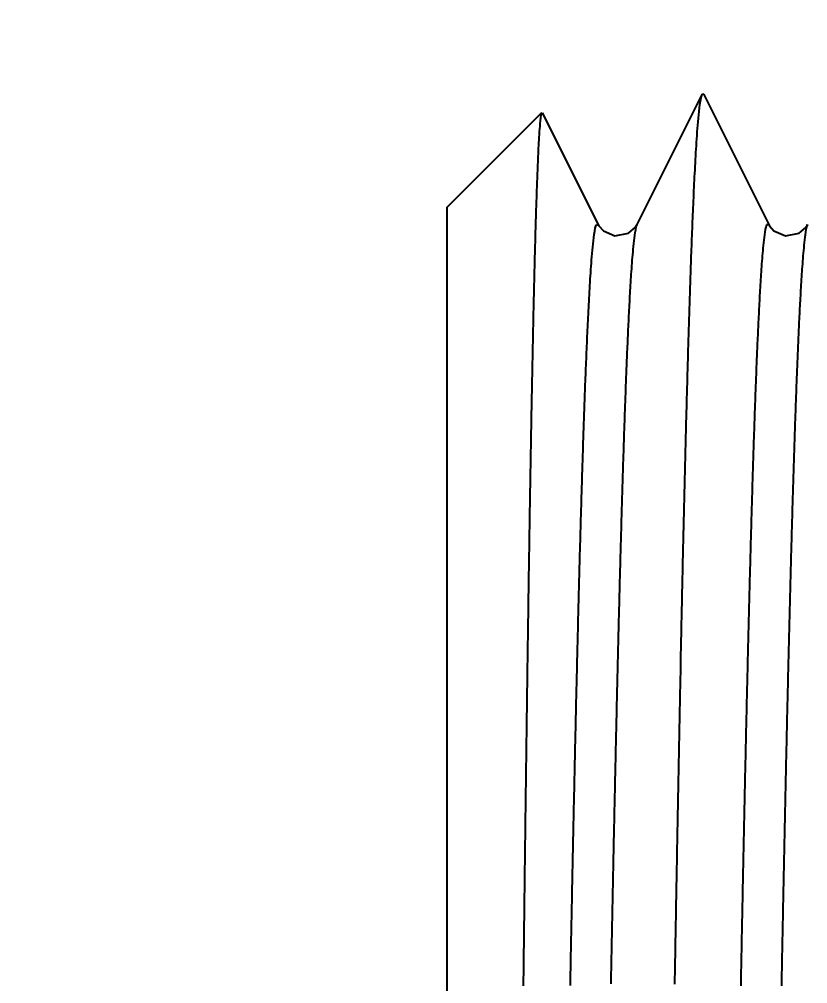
# Model space of a CAD drawing. Header units: millimetres. Extents: x 0 to 3800, y -67 to 2530.
# Drawn here: x 2208.06 to 2215.18, y 1571.33 to 1580.03 of the extents above; entities that cross this region are included whole.
import ezdxf

# ---------------------------------------------------------------- set-up
doc = ezdxf.new("R2010")
doc.units = ezdxf.units.MM
doc.layers.add('내부선 및 부속', color=4, linetype='Continuous')
doc.layers.add('치수선', color=7, linetype='Continuous')
doc.styles.add('____', font='')
doc.styles.get('____').set_extended_font_data('굴림')
doc.dimstyles.new('MSADIM', dxfattribs={"dimtxt": 33, "dimasz": 17, "dimexe": 10, "dimexo": 7.5, "dimgap": 10, "dimtad": 0, "dimtih": 1, "dimtoh": 1, "dimdec": 0, "dimzin": 1, "dimdsep": 46, "dimtxsty": '____', "dimcen": 11.25, "dimadec": 0, "dimazin": 0, "dimtfac": 1, "dimtdec": 0, "dimtix": 1, "dimtmove": 0, "dimatfit": 3, "dimfxl": 1, "dimtolj": 1, "dimtzin": 1, "dimarcsym": 0})

# ---------------------------------------------------------------- blocks, each defined once
blk = doc.blocks.new('*D47')
at = {"layer": '치수선', "color": 0, "linetype": 'Continuous', "lineweight": -2, "transparency": 16777216}
for p, q in [((2249.9547, 1877.9392), (2082.4547, 1877.9392)), ((2092.4547, 1860.9392), (2092.4547, 1705.7554)), ((2092.4547, 1504.9392), (2092.4547, 1660.123)), ((2249.9547, 1487.9392), (2082.4547, 1487.9392))]:
    blk.add_line(p, q, dxfattribs=at)
at = {"layer": '치수선', "color": 0, "linetype": 'Continuous', "transparency": 16777216}
for points in [[(2089.6213, 1860.9392), (2095.288, 1860.9392), (2092.4547, 1877.9392)], [(2089.6213, 1504.9392), (2095.288, 1504.9392), (2092.4547, 1487.9392)]]:
    blk.add_solid(points, dxfattribs=at)
at = {"layer": '치수선', "color": 0, "linetype": 'Continuous', "transparency": 16777216, "insert": (2092.4547, 1682.9392), "char_height": 25, "attachment_point": 5, "style": '____'}
blk.add_mtext('\\A1;390', dxfattribs=at)

msp = doc.modelspace()

# ---------------------------------------------------------------- linework, layer by layer
at = {"layer": '내부선 및 부속', "linetype": 'Continuous'}
for p, q in [((2213.6392, 1578.1836), (2214.226, 1579.3567)), ((2214.226, 1579.3567), (2214.2333, 1579.364)), ((2214.2333, 1579.364), (2214.2407, 1579.3567)), ((2214.2407, 1579.3567), (2214.8275, 1578.1836)), ((2211.9236, 1578.3375), (2212.7791, 1579.1929)), ((2212.784, 1579.1905), (2213.2877, 1578.1836)), ((2211.9236, 1578.3375), (2211.9236, 1547.541))]:
    msp.add_line(p, q, dxfattribs=at)
at = {"layer": '내부선 및 부속', "linetype": 'Continuous', "flags": 128}
for points in [[(2213.9795, 1571.3302), (2213.9805, 1571.3612), (2213.9805, 1571.3922), (2213.9815, 1571.4232), (2213.9815, 1571.4232), (2213.9815, 1571.4542), (2213.9825, 1571.4852), (2213.9825, 1571.5162), (2213.9835, 1571.5472), (2213.9845, 1571.5792), (2213.9845, 1571.6102), (2213.9855, 1571.6412), (2213.9855, 1571.6722), (2213.9865, 1571.7032), (2213.9865, 1571.7342), (2213.9875, 1571.7652), (2213.9875, 1571.7972), (2213.9885, 1571.8282), (2213.9895, 1571.8592), (2213.9895, 1571.8902), (2213.9905, 1571.9212), (2213.9905, 1571.9522), (2213.9915, 1571.9832), (2213.9915, 1572.0142), (2213.9925, 1572.0462), (2213.9925, 1572.0772), (2213.9935, 1572.1082), (2213.9945, 1572.1392), (2213.9945, 1572.1702), (2213.9955, 1572.2012), (2213.9955, 1572.2322), (2213.9965, 1572.2642), (2213.9965, 1572.2952), (2213.9975, 1572.3262), (2213.9975, 1572.3572), (2213.9985, 1572.3882), (2213.9995, 1572.4192), (2213.9995, 1572.4502), (2214.0005, 1572.4812), (2214.0005, 1572.5132), (2214.0015, 1572.5442), (2214.0015, 1572.5752), (2214.0025, 1572.6062), (2214.0035, 1572.6372), (2214.0035, 1572.6682), (2214.0045, 1572.6992), (2214.0045, 1572.7312), (2214.0055, 1572.7622), (2214.0065, 1572.7932), (2214.0065, 1572.8242), (2214.0075, 1572.8552), (2214.0075, 1572.8862), (2214.0085, 1572.9172), (2214.0085, 1572.9482), (2214.0095, 1572.9802), (2214.0105, 1573.0112), (2214.0105, 1573.0422), (2214.0115, 1573.0732), (2214.0115, 1573.1042), (2214.0125, 1573.1352), (2214.0135, 1573.1662), (2214.0135, 1573.1972), (2214.0145, 1573.2292), (2214.0145, 1573.2602), (2214.0155, 1573.2912), (2214.0165, 1573.3222), (2214.0165, 1573.3532), (2214.0175, 1573.3842), (2214.0175, 1573.4152), (2214.0185, 1573.4472), (2214.0195, 1573.4782), (2214.0195, 1573.5092), (2214.0205, 1573.5402), (2214.0205, 1573.5712), (2214.0215, 1573.6022), (2214.0225, 1573.6332), (2214.0225, 1573.6642), (2214.0235, 1573.6962), (2214.0235, 1573.7272), (2214.0245, 1573.7582), (2214.0255, 1573.7892), (2214.0255, 1573.8202), (2214.0265, 1573.8512), (2214.0275, 1573.8822), (2214.0275, 1573.9142), (2214.0285, 1573.9452), (2214.0285, 1573.9762), (2214.0295, 1574.0072), (2214.0305, 1574.0382), (2214.0305, 1574.0692), (2214.0315, 1574.1002), (2214.0325, 1574.1312), (2214.0325, 1574.1632), (2214.0335, 1574.1942), (2214.0335, 1574.2252), (2214.0345, 1574.2562), (2214.0355, 1574.2872), (2214.0355, 1574.3182), (2214.0365, 1574.3492), (2214.0375, 1574.3802), (2214.0375, 1574.4122), (2214.0385, 1574.4432), (2214.0395, 1574.4742), (2214.0395, 1574.5052), (2214.0405, 1574.5362), (2214.0405, 1574.5362), (2214.0415, 1574.5672), (2214.0415, 1574.5982), (2214.0425, 1574.6302), (2214.0435, 1574.6612), (2214.0435, 1574.6922), (2214.0445, 1574.7232), (2214.0455, 1574.7542), (2214.0455, 1574.7852), (2214.0465, 1574.8162), (2214.0475, 1574.8472), (2214.0475, 1574.8792), (2214.0485, 1574.9102), (2214.0495, 1574.9412), (2214.0495, 1574.9722), (2214.0505, 1575.0032), (2214.0515, 1575.0342), (2214.0515, 1575.0652), (2214.0525, 1575.0962), (2214.0535, 1575.1282), (2214.0535, 1575.1592), (2214.0545, 1575.1902), (2214.0555, 1575.2212), (2214.0565, 1575.2522), (2214.0565, 1575.2832), (2214.0575, 1575.3142), (2214.0585, 1575.3452), (2214.0585, 1575.3772), (2214.0595, 1575.4082), (2214.0605, 1575.4392), (2214.0615, 1575.4702), (2214.0615, 1575.5012), (2214.0625, 1575.5322), (2214.0635, 1575.5632), (2214.0635, 1575.5952), (2214.0645, 1575.6262), (2214.0655, 1575.6572), (2214.0665, 1575.6882), (2214.0665, 1575.7192), (2214.0675, 1575.7502), (2214.0685, 1575.7812), (2214.0695, 1575.8122), (2214.0695, 1575.8442), (2214.0705, 1575.8752), (2214.0715, 1575.9062), (2214.0725, 1575.9372), (2214.0725, 1575.9682), (2214.0735, 1575.9992), (2214.0745, 1576.0302), (2214.0755, 1576.0612), (2214.0755, 1576.0932), (2214.0765, 1576.1242), (2214.0775, 1576.1552), (2214.0785, 1576.1862), (2214.0795, 1576.2172), (2214.0795, 1576.2482), (2214.0805, 1576.2792), (2214.0815, 1576.3102), (2214.0825, 1576.3422), (2214.0835, 1576.3732), (2214.0835, 1576.4042), (2214.0845, 1576.4352), (2214.0855, 1576.4662), (2214.0865, 1576.4972), (2214.0875, 1576.5282), (2214.0875, 1576.5592), (2214.0885, 1576.5912), (2214.0895, 1576.6222), (2214.0905, 1576.6532), (2214.0915, 1576.6842), (2214.0925, 1576.7152), (2214.0935, 1576.7462), (2214.0935, 1576.7772), (2214.0945, 1576.8082), (2214.0955, 1576.8402), (2214.0965, 1576.8712), (2214.0975, 1576.9022), (2214.0985, 1576.9332), (2214.0995, 1576.9642), (2214.1005, 1576.9952), (2214.1005, 1577.0262), (2214.1015, 1577.0572), (2214.1025, 1577.0892), (2214.1035, 1577.1202), (2214.1045, 1577.1512), (2214.1055, 1577.1822), (2214.1065, 1577.2132), (2214.1075, 1577.2442), (2214.1085, 1577.2752), (2214.1095, 1577.3062), (2214.1105, 1577.3382), (2214.1115, 1577.3692), (2214.1125, 1577.4002), (2214.1135, 1577.4312), (2214.1145, 1577.4622), (2214.1155, 1577.4932), (2214.1165, 1577.5242), (2214.1175, 1577.5552), (2214.1185, 1577.5872), (2214.1195, 1577.6182), (2214.1205, 1577.6492), (2214.1205, 1577.6492), (2214.1215, 1577.6802), (2214.1225, 1577.7112), (2214.1235, 1577.7422), (2214.1245, 1577.7732), (2214.1255, 1577.8042), (2214.1265, 1577.8362), (2214.1275, 1577.8672), (2214.1285, 1577.8982), (2214.1305, 1577.9292), (2214.1315, 1577.9602), (2214.1325, 1577.9912), (2214.1335, 1578.0222), (2214.1345, 1578.0532), (2214.1355, 1578.0842), (2214.1375, 1578.1162), (2214.1385, 1578.1472), (2214.1395, 1578.1782), (2214.1405, 1578.2092), (2214.1425, 1578.2402), (2214.1435, 1578.2712), (2214.1445, 1578.3022), (2214.1465, 1578.3332), (2214.1475, 1578.3642), (2214.1485, 1578.3962), (2214.1505, 1578.4272), (2214.1515, 1578.4582), (2214.1525, 1578.4892), (2214.1545, 1578.5202), (2214.1555, 1578.5512), (2214.1575, 1578.5822), (2214.1585, 1578.6132), (2214.1605, 1578.6442), (2214.1625, 1578.6752), (2214.1635, 1578.7072), (2214.1655, 1578.7382), (2214.1675, 1578.7692), (2214.1685, 1578.8002), (2214.1705, 1578.8312), (2214.1725, 1578.8622), (2214.1745, 1578.8932), (2214.1765, 1578.9242), (2214.1785, 1578.9552), (2214.1805, 1578.9862), (2214.1825, 1579.0172), (2214.1855, 1579.0482), (2214.1875, 1579.0792), (2214.1905, 1579.1102), (2214.1925, 1579.1422), (2214.1955, 1579.1722), (2214.1995, 1579.2032), (2214.2025, 1579.2342), (2214.2065, 1579.2652), (2214.2115, 1579.2962), (2214.2165, 1579.3272), (2214.2255, 1579.3562), (2214.2255, 1579.3562)], [(2212.7795, 1579.1932), (2212.7715, 1579.1692), (2212.7675, 1579.1442), (2212.7655, 1579.1192), (2212.7625, 1579.0942), (2212.7605, 1579.0702), (2212.7585, 1579.0452), (2212.7565, 1579.0202), (2212.7555, 1578.9952), (2212.7535, 1578.9702), (2212.7525, 1578.9452), (2212.7505, 1578.9202), (2212.7495, 1578.8952), (2212.7475, 1578.8702), (2212.7465, 1578.8452), (2212.7455, 1578.8202), (2212.7445, 1578.7952), (2212.7435, 1578.7702), (2212.7425, 1578.7452), (2212.7415, 1578.7202), (2212.7405, 1578.6952), (2212.7395, 1578.6702), (2212.7385, 1578.6452), (2212.7375, 1578.6202), (2212.7365, 1578.5952), (2212.7355, 1578.5702), (2212.7345, 1578.5452), (2212.7335, 1578.5202), (2212.7325, 1578.4952), (2212.7315, 1578.4702), (2212.7305, 1578.4452), (2212.7305, 1578.4202), (2212.7295, 1578.3952), (2212.7285, 1578.3702), (2212.7275, 1578.3452), (2212.7265, 1578.3202), (2212.7265, 1578.2952), (2212.7255, 1578.2702), (2212.7245, 1578.2452), (2212.7235, 1578.2202), (2212.7235, 1578.1952), (2212.7225, 1578.1702), (2212.7215, 1578.1452), (2212.7205, 1578.1202), (2212.7205, 1578.0952), (2212.7195, 1578.0702), (2212.7185, 1578.0452), (2212.7185, 1578.0202), (2212.7175, 1577.9952), (2212.7165, 1577.9702), (2212.7165, 1577.9452), (2212.7155, 1577.9202), (2212.7145, 1577.8952), (2212.7145, 1577.8702), (2212.7135, 1577.8452), (2212.7125, 1577.8202), (2212.7125, 1577.7952), (2212.7115, 1577.7702), (2212.7115, 1577.7452), (2212.7105, 1577.7202), (2212.7095, 1577.6942), (2212.7095, 1577.6692), (2212.7085, 1577.6442), (2212.7085, 1577.6192), (2212.7075, 1577.5942), (2212.7065, 1577.5692), (2212.7065, 1577.5442), (2212.7055, 1577.5192), (2212.7055, 1577.4942), (2212.7045, 1577.4692), (2212.7045, 1577.4442), (2212.7035, 1577.4192), (2212.7025, 1577.3942), (2212.7025, 1577.3692), (2212.7015, 1577.3442), (2212.7015, 1577.3192), (2212.7005, 1577.2942), (2212.7005, 1577.2692), (2212.6995, 1577.2442), (2212.6995, 1577.2192), (2212.6985, 1577.1942), (2212.6985, 1577.1692), (2212.6975, 1577.1442), (2212.6975, 1577.1192), (2212.6965, 1577.0942), (2212.6965, 1577.0692), (2212.6955, 1577.0442), (2212.6955, 1577.0192), (2212.6945, 1576.9942), (2212.6945, 1576.9692), (2212.6935, 1576.9442), (2212.6935, 1576.9192), (2212.6925, 1576.8942), (2212.6925, 1576.8692), (2212.6915, 1576.8442), (2212.6915, 1576.8192), (2212.6905, 1576.7942), (2212.6905, 1576.7692), (2212.6895, 1576.7442), (2212.6895, 1576.7192), (2212.6885, 1576.6942), (2212.6885, 1576.6942), (2212.6885, 1576.6692), (2212.6875, 1576.6442), (2212.6875, 1576.6192), (2212.6865, 1576.5942), (2212.6865, 1576.5692), (2212.6855, 1576.5442), (2212.6855, 1576.5192), (2212.6845, 1576.4942), (2212.6845, 1576.4692), (2212.6845, 1576.4442), (2212.6835, 1576.4192), (2212.6835, 1576.3942), (2212.6825, 1576.3692), (2212.6825, 1576.3442), (2212.6815, 1576.3192), (2212.6815, 1576.2942), (2212.6805, 1576.2692), (2212.6805, 1576.2442), (2212.6805, 1576.2192), (2212.6795, 1576.1942), (2212.6795, 1576.1692), (2212.6785, 1576.1442), (2212.6785, 1576.1192), (2212.6775, 1576.0942), (2212.6775, 1576.0692), (2212.6775, 1576.0442), (2212.6765, 1576.0192), (2212.6765, 1575.9942), (2212.6755, 1575.9692), (2212.6755, 1575.9442), (2212.6745, 1575.9182), (2212.6745, 1575.8932), (2212.6745, 1575.8682), (2212.6735, 1575.8432), (2212.6735, 1575.8182), (2212.6725, 1575.7932), (2212.6725, 1575.7682), (2212.6715, 1575.7432), (2212.6715, 1575.7182), (2212.6715, 1575.6932), (2212.6705, 1575.6682), (2212.6705, 1575.6432), (2212.6695, 1575.6182), (2212.6695, 1575.5932), (2212.6695, 1575.5682), (2212.6685, 1575.5432), (2212.6685, 1575.5182), (2212.6675, 1575.4932), (2212.6675, 1575.4682), (2212.6675, 1575.4432), (2212.6665, 1575.4182), (2212.6665, 1575.3932), (2212.6655, 1575.3682), (2212.6655, 1575.3432), (2212.6655, 1575.3182), (2212.6645, 1575.2932), (2212.6645, 1575.2682), (2212.6645, 1575.2432), (2212.6635, 1575.2182), (2212.6635, 1575.1932), (2212.6625, 1575.1682), (2212.6625, 1575.1432), (2212.6625, 1575.1182), (2212.6615, 1575.0932), (2212.6615, 1575.0682), (2212.6605, 1575.0432), (2212.6605, 1575.0182), (2212.6605, 1574.9932), (2212.6595, 1574.9682), (2212.6595, 1574.9432), (2212.6595, 1574.9182), (2212.6585, 1574.8932), (2212.6585, 1574.8682), (2212.6575, 1574.8432), (2212.6575, 1574.8182), (2212.6575, 1574.7932), (2212.6565, 1574.7682), (2212.6565, 1574.7432), (2212.6565, 1574.7182), (2212.6555, 1574.6932), (2212.6555, 1574.6682), (2212.6555, 1574.6432), (2212.6545, 1574.6182), (2212.6545, 1574.5932), (2212.6535, 1574.5682), (2212.6535, 1574.5432), (2212.6535, 1574.5182), (2212.6525, 1574.4932), (2212.6525, 1574.4682), (2212.6525, 1574.4432), (2212.6515, 1574.4182), (2212.6515, 1574.3932), (2212.6515, 1574.3672), (2212.6505, 1574.3422), (2212.6505, 1574.3172), (2212.6505, 1574.2922), (2212.6495, 1574.2672), (2212.6495, 1574.2422), (2212.6485, 1574.2172), (2212.6485, 1574.1922), (2212.6485, 1574.1922), (2212.6485, 1574.1672), (2212.6475, 1574.1422), (2212.6475, 1574.1172), (2212.6475, 1574.0922), (2212.6465, 1574.0672), (2212.6465, 1574.0422), (2212.6465, 1574.0172), (2212.6455, 1573.9922), (2212.6455, 1573.9672), (2212.6455, 1573.9422), (2212.6445, 1573.9172), (2212.6445, 1573.8922), (2212.6445, 1573.8672), (2212.6435, 1573.8422), (2212.6435, 1573.8172), (2212.6435, 1573.7922), (2212.6425, 1573.7672), (2212.6425, 1573.7422), (2212.6425, 1573.7172), (2212.6415, 1573.6922), (2212.6415, 1573.6672), (2212.6415, 1573.6422), (2212.6405, 1573.6172), (2212.6405, 1573.5922), (2212.6405, 1573.5672), (2212.6395, 1573.5422), (2212.6395, 1573.5172), (2212.6395, 1573.4922), (2212.6385, 1573.4672), (2212.6385, 1573.4422), (2212.6385, 1573.4172), (2212.6375, 1573.3922), (2212.6375, 1573.3672), (2212.6375, 1573.3422), (2212.6365, 1573.3172), (2212.6365, 1573.2922), (2212.6365, 1573.2672), (2212.6355, 1573.2422), (2212.6355, 1573.2172), (2212.6355, 1573.1922), (2212.6345, 1573.1672), (2212.6345, 1573.1422), (2212.6345, 1573.1172), (2212.6335, 1573.0922), (2212.6335, 1573.0672), (2212.6335, 1573.0422), (2212.6325, 1573.0172), (2212.6325, 1572.9922), (2212.6325, 1572.9672), (2212.6315, 1572.9422), (2212.6315, 1572.9172), (2212.6315, 1572.8912), (2212.6305, 1572.8662), (2212.6305, 1572.8412), (2212.6305, 1572.8162), (2212.6295, 1572.7912), (2212.6295, 1572.7662), (2212.6295, 1572.7412), (2212.6285, 1572.7162), (2212.6285, 1572.6912), (2212.6285, 1572.6662), (2212.6285, 1572.6412), (2212.6275, 1572.6162), (2212.6275, 1572.5912), (2212.6275, 1572.5662), (2212.6265, 1572.5412), (2212.6265, 1572.5162), (2212.6265, 1572.4912), (2212.6255, 1572.4662), (2212.6255, 1572.4412), (2212.6255, 1572.4162), (2212.6245, 1572.3912), (2212.6245, 1572.3662), (2212.6245, 1572.3412), (2212.6235, 1572.3162), (2212.6235, 1572.2912), (2212.6235, 1572.2662), (2212.6235, 1572.2412), (2212.6225, 1572.2162), (2212.6225, 1572.1912), (2212.6225, 1572.1662), (2212.6215, 1572.1412), (2212.6215, 1572.1162), (2212.6215, 1572.0912), (2212.6205, 1572.0662), (2212.6205, 1572.0412), (2212.6205, 1572.0162), (2212.6195, 1571.9912), (2212.6195, 1571.9662), (2212.6195, 1571.9412), (2212.6195, 1571.9162), (2212.6185, 1571.8912), (2212.6185, 1571.8662), (2212.6185, 1571.8412), (2212.6175, 1571.8162), (2212.6175, 1571.7912), (2212.6175, 1571.7662), (2212.6165, 1571.7412), (2212.6165, 1571.7162), (2212.6165, 1571.6912), (2212.6165, 1571.6912), (2212.6165, 1571.6662), (2212.6155, 1571.6412), (2212.6155, 1571.6162), (2212.6155, 1571.5912), (2212.6145, 1571.5662), (2212.6145, 1571.5412), (2212.6145, 1571.5162), (2212.6135, 1571.4912), (2212.6135, 1571.4662), (2212.6135, 1571.4402), (2212.6135, 1571.4152), (2212.6125, 1571.3902), (2212.6125, 1571.3652), (2212.6125, 1571.3402), (2212.6115, 1571.3152)], [(2213.0375, 1571.3192), (2213.0375, 1571.3482), (2213.0385, 1571.3772), (2213.0395, 1571.4062), (2213.0395, 1571.4352), (2213.0405, 1571.4642), (2213.0405, 1571.4922), (2213.0415, 1571.5212), (2213.0415, 1571.5502), (2213.0425, 1571.5792), (2213.0425, 1571.6082), (2213.0435, 1571.6372), (2213.0445, 1571.6652), (2213.0445, 1571.6942), (2213.0455, 1571.7232), (2213.0455, 1571.7522), (2213.0465, 1571.7812), (2213.0465, 1571.8102), (2213.0475, 1571.8382), (2213.0485, 1571.8672), (2213.0485, 1571.8962), (2213.0495, 1571.9252), (2213.0495, 1571.9542), (2213.0505, 1571.9832), (2213.0505, 1572.0112), (2213.0515, 1572.0402), (2213.0525, 1572.0692), (2213.0525, 1572.0982), (2213.0535, 1572.1272), (2213.0535, 1572.1562), (2213.0545, 1572.1842), (2213.0545, 1572.2132), (2213.0555, 1572.2422), (2213.0565, 1572.2712), (2213.0565, 1572.3002), (2213.0575, 1572.3292), (2213.0575, 1572.3572), (2213.0585, 1572.3862), (2213.0595, 1572.4152), (2213.0595, 1572.4442), (2213.0605, 1572.4732), (2213.0605, 1572.5022), (2213.0615, 1572.5302), (2213.0625, 1572.5592), (2213.0625, 1572.5882), (2213.0635, 1572.6172), (2213.0635, 1572.6462), (2213.0645, 1572.6752), (2213.0655, 1572.7032), (2213.0655, 1572.7322), (2213.0665, 1572.7612), (2213.0665, 1572.7902), (2213.0675, 1572.8192), (2213.0685, 1572.8482), (2213.0685, 1572.8772), (2213.0695, 1572.9052), (2213.0695, 1572.9342), (2213.0705, 1572.9632), (2213.0715, 1572.9922), (2213.0715, 1573.0212), (2213.0725, 1573.0502), (2213.0735, 1573.0782), (2213.0735, 1573.1072), (2213.0745, 1573.1362), (2213.0745, 1573.1652), (2213.0755, 1573.1942), (2213.0765, 1573.2232), (2213.0765, 1573.2512), (2213.0775, 1573.2802), (2213.0785, 1573.3092), (2213.0785, 1573.3382), (2213.0795, 1573.3672), (2213.0795, 1573.3962), (2213.0805, 1573.4242), (2213.0815, 1573.4532), (2213.0815, 1573.4822), (2213.0825, 1573.5112), (2213.0835, 1573.5402), (2213.0835, 1573.5692), (2213.0845, 1573.5972), (2213.0855, 1573.6262), (2213.0855, 1573.6552), (2213.0865, 1573.6842), (2213.0875, 1573.7132), (2213.0875, 1573.7422), (2213.0875, 1573.7422), (2213.0885, 1573.7702), (2213.0895, 1573.7992), (2213.0895, 1573.8282), (2213.0905, 1573.8572), (2213.0905, 1573.8862), (2213.0915, 1573.9152), (2213.0925, 1573.9432), (2213.0925, 1573.9722), (2213.0935, 1574.0012), (2213.0945, 1574.0302), (2213.0955, 1574.0592), (2213.0955, 1574.0882), (2213.0965, 1574.1162), (2213.0975, 1574.1452), (2213.0975, 1574.1742), (2213.0985, 1574.2032), (2213.0995, 1574.2322), (2213.0995, 1574.2612), (2213.1005, 1574.2892), (2213.1015, 1574.3182), (2213.1015, 1574.3472), (2213.1025, 1574.3762), (2213.1035, 1574.4052), (2213.1035, 1574.4342), (2213.1045, 1574.4622), (2213.1055, 1574.4912), (2213.1065, 1574.5202), (2213.1065, 1574.5492), (2213.1075, 1574.5782), (2213.1085, 1574.6072), (2213.1085, 1574.6352), (2213.1095, 1574.6642), (2213.1105, 1574.6932), (2213.1115, 1574.7222), (2213.1115, 1574.7512), (2213.1125, 1574.7802), (2213.1135, 1574.8082), (2213.1145, 1574.8372), (2213.1145, 1574.8662), (2213.1155, 1574.8952), (2213.1165, 1574.9242), (2213.1175, 1574.9532), (2213.1175, 1574.9812), (2213.1185, 1575.0102), (2213.1195, 1575.0392), (2213.1205, 1575.0682), (2213.1205, 1575.0972), (2213.1215, 1575.1262), (2213.1225, 1575.1542), (2213.1235, 1575.1832), (2213.1235, 1575.2122), (2213.1245, 1575.2412), (2213.1255, 1575.2702), (2213.1265, 1575.2992), (2213.1275, 1575.3272), (2213.1275, 1575.3562), (2213.1285, 1575.3852), (2213.1295, 1575.4142), (2213.1305, 1575.4432), (2213.1315, 1575.4722), (2213.1315, 1575.5002), (2213.1325, 1575.5292), (2213.1335, 1575.5582), (2213.1345, 1575.5872), (2213.1355, 1575.6162), (2213.1365, 1575.6452), (2213.1365, 1575.6732), (2213.1375, 1575.7022), (2213.1385, 1575.7312), (2213.1395, 1575.7602), (2213.1405, 1575.7892), (2213.1415, 1575.8182), (2213.1425, 1575.8462), (2213.1425, 1575.8752), (2213.1435, 1575.9042), (2213.1445, 1575.9332), (2213.1455, 1575.9622), (2213.1465, 1575.9902), (2213.1475, 1576.0192), (2213.1485, 1576.0482), (2213.1495, 1576.0772), (2213.1505, 1576.1062), (2213.1515, 1576.1352), (2213.1515, 1576.1632), (2213.1525, 1576.1922), (2213.1535, 1576.2212), (2213.1545, 1576.2502), (2213.1555, 1576.2792), (2213.1565, 1576.3082), (2213.1575, 1576.3362), (2213.1585, 1576.3652), (2213.1595, 1576.3942), (2213.1605, 1576.4232), (2213.1615, 1576.4522), (2213.1625, 1576.4812), (2213.1635, 1576.5092), (2213.1645, 1576.5382), (2213.1655, 1576.5672), (2213.1665, 1576.5962), (2213.1675, 1576.6252), (2213.1675, 1576.6252), (2213.1685, 1576.6532), (2213.1695, 1576.6822), (2213.1705, 1576.7112), (2213.1715, 1576.7402), (2213.1735, 1576.7692), (2213.1745, 1576.7982), (2213.1755, 1576.8262), (2213.1765, 1576.8552), (2213.1775, 1576.8842), (2213.1785, 1576.9132), (2213.1795, 1576.9422), (2213.1815, 1576.9712), (2213.1825, 1576.9992), (2213.1835, 1577.0282), (2213.1845, 1577.0572), (2213.1855, 1577.0862), (2213.1875, 1577.1152), (2213.1885, 1577.1432), (2213.1895, 1577.1722), (2213.1905, 1577.2012), (2213.1925, 1577.2302), (2213.1935, 1577.2592), (2213.1945, 1577.2872), (2213.1965, 1577.3162), (2213.1975, 1577.3452), (2213.1995, 1577.3742), (2213.2005, 1577.4032), (2213.2025, 1577.4322), (2213.2035, 1577.4602), (2213.2055, 1577.4892), (2213.2065, 1577.5182), (2213.2085, 1577.5472), (2213.2095, 1577.5762), (2213.2115, 1577.6042), (2213.2135, 1577.6332), (2213.2145, 1577.6622), (2213.2165, 1577.6912), (2213.2185, 1577.7192), (2213.2205, 1577.7482), (2213.2225, 1577.7772), (2213.2245, 1577.8062), (2213.2265, 1577.8352), (2213.2285, 1577.8632), (2213.2315, 1577.8922), (2213.2335, 1577.9212), (2213.2365, 1577.9502), (2213.2385, 1577.9782), (2213.2415, 1578.0072), (2213.2445, 1578.0362), (2213.2485, 1578.0642), (2213.2515, 1578.0932), (2213.2565, 1578.1212), (2213.2615, 1578.1502), (2213.2695, 1578.1772), (2213.2875, 1578.1832), (2213.2875, 1578.1832)], [(2213.2876, 1578.1837), (2213.2944, 1578.1715), (2213.3349, 1578.1256), (2213.4391, 1578.0796), (2213.5616, 1578.1046), (2213.6247, 1578.16), (2213.6392, 1578.1836)], [(2213.4045, 1571.3332), (2213.4055, 1571.3592), (2213.4055, 1571.3842), (2213.4065, 1571.4092), (2213.4065, 1571.4342), (2213.4075, 1571.4592), (2213.4075, 1571.4842), (2213.4085, 1571.5092), (2213.4085, 1571.5342), (2213.4095, 1571.5592), (2213.4095, 1571.5852), (2213.4105, 1571.6102), (2213.4105, 1571.6352), (2213.4115, 1571.6602), (2213.4115, 1571.6852), (2213.4125, 1571.7102), (2213.4125, 1571.7352), (2213.4135, 1571.7602), (2213.4135, 1571.7852), (2213.4145, 1571.8112), (2213.4145, 1571.8362), (2213.4155, 1571.8612), (2213.4155, 1571.8862), (2213.4165, 1571.9112), (2213.4165, 1571.9362), (2213.4175, 1571.9612), (2213.4175, 1571.9862), (2213.4185, 1572.0112), (2213.4185, 1572.0372), (2213.4195, 1572.0622), (2213.4195, 1572.0872), (2213.4205, 1572.1122), (2213.4205, 1572.1372), (2213.4215, 1572.1622), (2213.4215, 1572.1872), (2213.4225, 1572.2122), (2213.4225, 1572.2372), (2213.4235, 1572.2632), (2213.4235, 1572.2882), (2213.4245, 1572.3132), (2213.4245, 1572.3382), (2213.4255, 1572.3632), (2213.4255, 1572.3882), (2213.4265, 1572.4132), (2213.4265, 1572.4382), (2213.4275, 1572.4632), (2213.4275, 1572.4892), (2213.4285, 1572.5142), (2213.4285, 1572.5392), (2213.4295, 1572.5642), (2213.4295, 1572.5892), (2213.4305, 1572.6142), (2213.4305, 1572.6392), (2213.4315, 1572.6642), (2213.4325, 1572.6892), (2213.4325, 1572.7152), (2213.4335, 1572.7402), (2213.4335, 1572.7652), (2213.4345, 1572.7902), (2213.4345, 1572.7902), (2213.4345, 1572.8152), (2213.4355, 1572.8402), (2213.4355, 1572.8652), (2213.4365, 1572.8902), (2213.4365, 1572.9152), (2213.4375, 1572.9402), (2213.4375, 1572.9662), (2213.4385, 1572.9912), (2213.4385, 1573.0162), (2213.4395, 1573.0412), (2213.4405, 1573.0662), (2213.4405, 1573.0912), (2213.4415, 1573.1162), (2213.4415, 1573.1412), (2213.4425, 1573.1662), (2213.4425, 1573.1922), (2213.4435, 1573.2172), (2213.4435, 1573.2422), (2213.4445, 1573.2672), (2213.4445, 1573.2922), (2213.4455, 1573.3172), (2213.4465, 1573.3422), (2213.4465, 1573.3672), (2213.4475, 1573.3922), (2213.4475, 1573.4182), (2213.4485, 1573.4432), (2213.4485, 1573.4682), (2213.4495, 1573.4932), (2213.4495, 1573.5182), (2213.4505, 1573.5432), (2213.4515, 1573.5682), (2213.4515, 1573.5932), (2213.4525, 1573.6182), (2213.4525, 1573.6442), (2213.4535, 1573.6692), (2213.4535, 1573.6942), (2213.4545, 1573.7192), (2213.4555, 1573.7442), (2213.4555, 1573.7692), (2213.4565, 1573.7942), (2213.4565, 1573.8192), (2213.4575, 1573.8442), (2213.4575, 1573.8702), (2213.4585, 1573.8952), (2213.4595, 1573.9202), (2213.4595, 1573.9452), (2213.4605, 1573.9702), (2213.4605, 1573.9952), (2213.4615, 1574.0202), (2213.4615, 1574.0452), (2213.4625, 1574.0702), (2213.4635, 1574.0962), (2213.4635, 1574.1212), (2213.4645, 1574.1462), (2213.4645, 1574.1712), (2213.4655, 1574.1962), (2213.4665, 1574.2212), (2213.4665, 1574.2462), (2213.4675, 1574.2712), (2213.4675, 1574.2962), (2213.4685, 1574.3222), (2213.4695, 1574.3472), (2213.4695, 1574.3722), (2213.4705, 1574.3972), (2213.4705, 1574.4222), (2213.4715, 1574.4472), (2213.4725, 1574.4722), (2213.4725, 1574.4972), (2213.4735, 1574.5222), (2213.4745, 1574.5482), (2213.4745, 1574.5732), (2213.4755, 1574.5982), (2213.4755, 1574.6232), (2213.4765, 1574.6482), (2213.4775, 1574.6732), (2213.4775, 1574.6982), (2213.4785, 1574.7232), (2213.4795, 1574.7482), (2213.4795, 1574.7732), (2213.4805, 1574.7992), (2213.4815, 1574.8242), (2213.4815, 1574.8492), (2213.4825, 1574.8742), (2213.4825, 1574.8992), (2213.4835, 1574.9242), (2213.4845, 1574.9492), (2213.4845, 1574.9742), (2213.4855, 1574.9992), (2213.4865, 1575.0252), (2213.4865, 1575.0502), (2213.4875, 1575.0752), (2213.4885, 1575.1002), (2213.4885, 1575.1252), (2213.4895, 1575.1502), (2213.4905, 1575.1752), (2213.4905, 1575.2002), (2213.4915, 1575.2252), (2213.4925, 1575.2512), (2213.4925, 1575.2762), (2213.4935, 1575.3012), (2213.4935, 1575.3012), (2213.4945, 1575.3262), (2213.4955, 1575.3512), (2213.4955, 1575.3762), (2213.4965, 1575.4012), (2213.4975, 1575.4262), (2213.4975, 1575.4512), (2213.4985, 1575.4762), (2213.4995, 1575.5022), (2213.4995, 1575.5272), (2213.5005, 1575.5522), (2213.5015, 1575.5772), (2213.5025, 1575.6022), (2213.5025, 1575.6272), (2213.5035, 1575.6522), (2213.5045, 1575.6772), (2213.5055, 1575.7022), (2213.5055, 1575.7282), (2213.5065, 1575.7532), (2213.5075, 1575.7782), (2213.5085, 1575.8032), (2213.5085, 1575.8282), (2213.5095, 1575.8532), (2213.5105, 1575.8782), (2213.5115, 1575.9032), (2213.5115, 1575.9282), (2213.5125, 1575.9532), (2213.5135, 1575.9792), (2213.5145, 1576.0042), (2213.5145, 1576.0292), (2213.5155, 1576.0542), (2213.5165, 1576.0792), (2213.5175, 1576.1042), (2213.5185, 1576.1292), (2213.5185, 1576.1542), (2213.5195, 1576.1792), (2213.5205, 1576.2052), (2213.5215, 1576.2302), (2213.5225, 1576.2552), (2213.5235, 1576.2802), (2213.5235, 1576.3052), (2213.5245, 1576.3302), (2213.5255, 1576.3552), (2213.5265, 1576.3802), (2213.5275, 1576.4052), (2213.5285, 1576.4302), (2213.5285, 1576.4562), (2213.5295, 1576.4812), (2213.5305, 1576.5062), (2213.5315, 1576.5312), (2213.5325, 1576.5562), (2213.5335, 1576.5812), (2213.5345, 1576.6062), (2213.5355, 1576.6312), (2213.5365, 1576.6562), (2213.5375, 1576.6812), (2213.5375, 1576.7072), (2213.5385, 1576.7322), (2213.5395, 1576.7572), (2213.5405, 1576.7822), (2213.5415, 1576.8072), (2213.5425, 1576.8322), (2213.5435, 1576.8572), (2213.5445, 1576.8822), (2213.5455, 1576.9072), (2213.5465, 1576.9322), (2213.5475, 1576.9572), (2213.5485, 1576.9832), (2213.5495, 1577.0082), (2213.5505, 1577.0332), (2213.5515, 1577.0582), (2213.5525, 1577.0832), (2213.5545, 1577.1082), (2213.5555, 1577.1332), (2213.5565, 1577.1582), (2213.5575, 1577.1832), (2213.5585, 1577.2082), (2213.5595, 1577.2342), (2213.5605, 1577.2592), (2213.5625, 1577.2842), (2213.5635, 1577.3092), (2213.5645, 1577.3342), (2213.5655, 1577.3592), (2213.5665, 1577.3842), (2213.5685, 1577.4092), (2213.5695, 1577.4342), (2213.5705, 1577.4592), (2213.5725, 1577.4842), (2213.5735, 1577.5092), (2213.5745, 1577.5352), (2213.5765, 1577.5602), (2213.5775, 1577.5852), (2213.5795, 1577.6102), (2213.5805, 1577.6352), (2213.5825, 1577.6602), (2213.5835, 1577.6852), (2213.5855, 1577.7102), (2213.5865, 1577.7352), (2213.5885, 1577.7602), (2213.5905, 1577.7852), (2213.5925, 1577.8102), (2213.5925, 1577.8102), (2213.5935, 1577.8352), (2213.5955, 1577.8602), (2213.5975, 1577.8852), (2213.5995, 1577.9102), (2213.6025, 1577.9352), (2213.6045, 1577.9602), (2213.6065, 1577.9852), (2213.6095, 1578.0112), (2213.6115, 1578.0352), (2213.6145, 1578.0602), (2213.6185, 1578.0852), (2213.6215, 1578.1102), (2213.6265, 1578.1352), (2213.6305, 1578.1602), (2213.6395, 1578.1832), (2213.6395, 1578.1832)], [(2214.5775, 1571.3152), (2214.5775, 1571.3392), (2214.5785, 1571.3632), (2214.5785, 1571.3862), (2214.5785, 1571.4102), (2214.5795, 1571.4342), (2214.5795, 1571.4582), (2214.5805, 1571.4822), (2214.5805, 1571.5062), (2214.5815, 1571.5302), (2214.5815, 1571.5532), (2214.5815, 1571.5532), (2214.5825, 1571.5772), (2214.5825, 1571.6012), (2214.5835, 1571.6252), (2214.5835, 1571.6492), (2214.5845, 1571.6732), (2214.5845, 1571.6972), (2214.5845, 1571.7202), (2214.5855, 1571.7442), (2214.5855, 1571.7682), (2214.5865, 1571.7922), (2214.5865, 1571.8162), (2214.5875, 1571.8402), (2214.5875, 1571.8642), (2214.5885, 1571.8882), (2214.5885, 1571.9112), (2214.5895, 1571.9352), (2214.5895, 1571.9592), (2214.5905, 1571.9832), (2214.5905, 1572.0072), (2214.5915, 1572.0312), (2214.5915, 1572.0552), (2214.5925, 1572.0782), (2214.5925, 1572.1022), (2214.5935, 1572.1262), (2214.5935, 1572.1502), (2214.5945, 1572.1742), (2214.5945, 1572.1982), (2214.5945, 1572.2222), (2214.5955, 1572.2452), (2214.5955, 1572.2692), (2214.5965, 1572.2932), (2214.5965, 1572.3172), (2214.5975, 1572.3412), (2214.5975, 1572.3652), (2214.5985, 1572.3892), (2214.5985, 1572.4132), (2214.5995, 1572.4362), (2214.5995, 1572.4602), (2214.6005, 1572.4842), (2214.6005, 1572.5082), (2214.6015, 1572.5322), (2214.6015, 1572.5562), (2214.6025, 1572.5802), (2214.6025, 1572.6032), (2214.6035, 1572.6272), (2214.6035, 1572.6512), (2214.6045, 1572.6752), (2214.6045, 1572.6992), (2214.6055, 1572.7232), (2214.6055, 1572.7472), (2214.6065, 1572.7702), (2214.6065, 1572.7942), (2214.6075, 1572.8182), (2214.6075, 1572.8422), (2214.6085, 1572.8662), (2214.6085, 1572.8902), (2214.6095, 1572.9142), (2214.6095, 1572.9372), (2214.6105, 1572.9612), (2214.6105, 1572.9852), (2214.6115, 1573.0092), (2214.6115, 1573.0332), (2214.6125, 1573.0572), (2214.6125, 1573.0812), (2214.6135, 1573.1052), (2214.6135, 1573.1282), (2214.6145, 1573.1522), (2214.6145, 1573.1762), (2214.6155, 1573.2002), (2214.6155, 1573.2242), (2214.6165, 1573.2482), (2214.6175, 1573.2722), (2214.6175, 1573.2952), (2214.6185, 1573.3192), (2214.6185, 1573.3432), (2214.6195, 1573.3672), (2214.6195, 1573.3912), (2214.6205, 1573.4152), (2214.6205, 1573.4392), (2214.6215, 1573.4622), (2214.6215, 1573.4862), (2214.6225, 1573.5102), (2214.6225, 1573.5342), (2214.6235, 1573.5582), (2214.6235, 1573.5822), (2214.6245, 1573.6062), (2214.6245, 1573.6292), (2214.6255, 1573.6532), (2214.6265, 1573.6772), (2214.6265, 1573.7012), (2214.6275, 1573.7252), (2214.6275, 1573.7492), (2214.6285, 1573.7732), (2214.6285, 1573.7972), (2214.6295, 1573.8202), (2214.6295, 1573.8442), (2214.6305, 1573.8682), (2214.6305, 1573.8922), (2214.6315, 1573.9162), (2214.6325, 1573.9402), (2214.6325, 1573.9402), (2214.6325, 1573.9642), (2214.6335, 1573.9872), (2214.6335, 1574.0112), (2214.6345, 1574.0352), (2214.6345, 1574.0592), (2214.6355, 1574.0832), (2214.6355, 1574.1072), (2214.6365, 1574.1312), (2214.6375, 1574.1542), (2214.6375, 1574.1782), (2214.6385, 1574.2022), (2214.6385, 1574.2262), (2214.6395, 1574.2502), (2214.6395, 1574.2742), (2214.6405, 1574.2982), (2214.6415, 1574.3212), (2214.6415, 1574.3452), (2214.6425, 1574.3692), (2214.6425, 1574.3932), (2214.6435, 1574.4172), (2214.6435, 1574.4412), (2214.6445, 1574.4652), (2214.6455, 1574.4882), (2214.6455, 1574.5122), (2214.6465, 1574.5362), (2214.6465, 1574.5602), (2214.6475, 1574.5842), (2214.6485, 1574.6082), (2214.6485, 1574.6322), (2214.6495, 1574.6562), (2214.6495, 1574.6792), (2214.6505, 1574.7032), (2214.6515, 1574.7272), (2214.6515, 1574.7512), (2214.6525, 1574.7752), (2214.6525, 1574.7992), (2214.6535, 1574.8232), (2214.6545, 1574.8462), (2214.6545, 1574.8702), (2214.6555, 1574.8942), (2214.6565, 1574.9182), (2214.6565, 1574.9422), (2214.6575, 1574.9662), (2214.6575, 1574.9902), (2214.6585, 1575.0132), (2214.6595, 1575.0372), (2214.6595, 1575.0612), (2214.6605, 1575.0852), (2214.6615, 1575.1092), (2214.6615, 1575.1332), (2214.6625, 1575.1572), (2214.6625, 1575.1802), (2214.6635, 1575.2042), (2214.6645, 1575.2282), (2214.6645, 1575.2522), (2214.6655, 1575.2762), (2214.6665, 1575.3002), (2214.6665, 1575.3242), (2214.6675, 1575.3472), (2214.6685, 1575.3712), (2214.6685, 1575.3952), (2214.6695, 1575.4192), (2214.6705, 1575.4432), (2214.6705, 1575.4672), (2214.6715, 1575.4912), (2214.6725, 1575.5142), (2214.6725, 1575.5382), (2214.6735, 1575.5622), (2214.6745, 1575.5862), (2214.6745, 1575.6102), (2214.6755, 1575.6342), (2214.6765, 1575.6582), (2214.6765, 1575.6812), (2214.6775, 1575.7052), (2214.6785, 1575.7292), (2214.6795, 1575.7532), (2214.6795, 1575.7772), (2214.6805, 1575.8012), (2214.6815, 1575.8252), (2214.6815, 1575.8482), (2214.6825, 1575.8722), (2214.6835, 1575.8962), (2214.6845, 1575.9202), (2214.6845, 1575.9442), (2214.6855, 1575.9682), (2214.6865, 1575.9922), (2214.6875, 1576.0152), (2214.6875, 1576.0392), (2214.6885, 1576.0632), (2214.6895, 1576.0872), (2214.6905, 1576.1112), (2214.6905, 1576.1352), (2214.6915, 1576.1592), (2214.6925, 1576.1822), (2214.6935, 1576.2062), (2214.6935, 1576.2302), (2214.6945, 1576.2542), (2214.6955, 1576.2782), (2214.6965, 1576.3022), (2214.6975, 1576.3262), (2214.6975, 1576.3262), (2214.6975, 1576.3492), (2214.6985, 1576.3732), (2214.6995, 1576.3972), (2214.7005, 1576.4212), (2214.7015, 1576.4452), (2214.7015, 1576.4692), (2214.7025, 1576.4932), (2214.7035, 1576.5162), (2214.7045, 1576.5402), (2214.7055, 1576.5642), (2214.7065, 1576.5882), (2214.7075, 1576.6122), (2214.7075, 1576.6362), (2214.7085, 1576.6602), (2214.7095, 1576.6832), (2214.7105, 1576.7072), (2214.7115, 1576.7312), (2214.7125, 1576.7552), (2214.7135, 1576.7792), (2214.7145, 1576.8032), (2214.7155, 1576.8262), (2214.7165, 1576.8502), (2214.7165, 1576.8742), (2214.7175, 1576.8982), (2214.7185, 1576.9222), (2214.7195, 1576.9462), (2214.7205, 1576.9702), (2214.7215, 1576.9932), (2214.7225, 1577.0172), (2214.7235, 1577.0412), (2214.7245, 1577.0652), (2214.7255, 1577.0892), (2214.7265, 1577.1132), (2214.7275, 1577.1372), (2214.7285, 1577.1602), (2214.7305, 1577.1842), (2214.7315, 1577.2082), (2214.7325, 1577.2322), (2214.7335, 1577.2562), (2214.7345, 1577.2802), (2214.7355, 1577.3032), (2214.7365, 1577.3272), (2214.7375, 1577.3512), (2214.7395, 1577.3752), (2214.7405, 1577.3992), (2214.7415, 1577.4232), (2214.7425, 1577.4462), (2214.7435, 1577.4702), (2214.7455, 1577.4942), (2214.7465, 1577.5182), (2214.7475, 1577.5422), (2214.7495, 1577.5662), (2214.7505, 1577.5892), (2214.7515, 1577.6132), (2214.7535, 1577.6372), (2214.7545, 1577.6612), (2214.7565, 1577.6852), (2214.7575, 1577.7092), (2214.7595, 1577.7322), (2214.7605, 1577.7562), (2214.7625, 1577.7802), (2214.7645, 1577.8042), (2214.7655, 1577.8282), (2214.7675, 1577.8512), (2214.7695, 1577.8752), (2214.7715, 1577.8992), (2214.7735, 1577.9232), (2214.7755, 1577.9472), (2214.7775, 1577.9702), (2214.7805, 1577.9942), (2214.7825, 1578.0182), (2214.7855, 1578.0422), (2214.7885, 1578.0652), (2214.7915, 1578.0892), (2214.7945, 1578.1122), (2214.7985, 1578.1362), (2214.8035, 1578.1592), (2214.8105, 1578.1822), (2214.8275, 1578.1832), (2214.8275, 1578.1832)], [(2214.8274, 1578.1837), (2214.8343, 1578.1715), (2214.8747, 1578.1256), (2214.9789, 1578.0796), (2215.1014, 1578.1046), (2215.1645, 1578.16), (2215.179, 1578.1836)], [(2214.9445, 1571.3162), (2214.9445, 1571.3402), (2214.9455, 1571.3642), (2214.9455, 1571.3882), (2214.9465, 1571.4122), (2214.9465, 1571.4352), (2214.9475, 1571.4592), (2214.9475, 1571.4832), (2214.9485, 1571.5072), (2214.9485, 1571.5312), (2214.9485, 1571.5312), (2214.9495, 1571.5552), (2214.9495, 1571.5792), (2214.9495, 1571.6022), (2214.9505, 1571.6262), (2214.9505, 1571.6502), (2214.9515, 1571.6742), (2214.9515, 1571.6982), (2214.9525, 1571.7222), (2214.9525, 1571.7462), (2214.9535, 1571.7692), (2214.9535, 1571.7932), (2214.9545, 1571.8172), (2214.9545, 1571.8412), (2214.9555, 1571.8652), (2214.9555, 1571.8892), (2214.9565, 1571.9132), (2214.9565, 1571.9372), (2214.9565, 1571.9602), (2214.9575, 1571.9842), (2214.9575, 1572.0082), (2214.9585, 1572.0322), (2214.9585, 1572.0562), (2214.9595, 1572.0802), (2214.9595, 1572.1042), (2214.9605, 1572.1272), (2214.9605, 1572.1512), (2214.9615, 1572.1752), (2214.9615, 1572.1992), (2214.9625, 1572.2232), (2214.9625, 1572.2472), (2214.9635, 1572.2712), (2214.9635, 1572.2942), (2214.9645, 1572.3182), (2214.9645, 1572.3422), (2214.9655, 1572.3662), (2214.9655, 1572.3902), (2214.9665, 1572.4142), (2214.9665, 1572.4382), (2214.9675, 1572.4622), (2214.9675, 1572.4852), (2214.9685, 1572.5092), (2214.9685, 1572.5332), (2214.9695, 1572.5572), (2214.9695, 1572.5812), (2214.9705, 1572.6052), (2214.9705, 1572.6292), (2214.9715, 1572.6522), (2214.9715, 1572.6762), (2214.9725, 1572.7002), (2214.9725, 1572.7242), (2214.9735, 1572.7482), (2214.9735, 1572.7722), (2214.9745, 1572.7962), (2214.9745, 1572.8192), (2214.9755, 1572.8432), (2214.9755, 1572.8672), (2214.9765, 1572.8912), (2214.9765, 1572.9152), (2214.9775, 1572.9392), (2214.9775, 1572.9632), (2214.9785, 1572.9872), (2214.9785, 1573.0102), (2214.9795, 1573.0342), (2214.9795, 1573.0582), (2214.9805, 1573.0822), (2214.9805, 1573.1062), (2214.9815, 1573.1302), (2214.9815, 1573.1542), (2214.9825, 1573.1772), (2214.9825, 1573.2012), (2214.9835, 1573.2252), (2214.9835, 1573.2492), (2214.9845, 1573.2732), (2214.9845, 1573.2972), (2214.9855, 1573.3212), (2214.9855, 1573.3442), (2214.9865, 1573.3682), (2214.9865, 1573.3922), (2214.9875, 1573.4162), (2214.9875, 1573.4402), (2214.9885, 1573.4642), (2214.9895, 1573.4882), (2214.9895, 1573.5112), (2214.9905, 1573.5352), (2214.9905, 1573.5592), (2214.9915, 1573.5832), (2214.9915, 1573.6072), (2214.9925, 1573.6312), (2214.9925, 1573.6552), (2214.9935, 1573.6792), (2214.9935, 1573.7022), (2214.9945, 1573.7262), (2214.9945, 1573.7502), (2214.9955, 1573.7742), (2214.9965, 1573.7982), (2214.9965, 1573.8222), (2214.9975, 1573.8462), (2214.9975, 1573.8692), (2214.9985, 1573.8932), (2214.9985, 1573.9172), (2214.9985, 1573.9172), (2214.9995, 1573.9412), (2214.9995, 1573.9652), (2215.0005, 1573.9892), (2215.0015, 1574.0132), (2215.0015, 1574.0362), (2215.0025, 1574.0602), (2215.0025, 1574.0842), (2215.0035, 1574.1082), (2215.0035, 1574.1322), (2215.0045, 1574.1562), (2215.0045, 1574.1802), (2215.0055, 1574.2032), (2215.0065, 1574.2272), (2215.0065, 1574.2512), (2215.0075, 1574.2752), (2215.0075, 1574.2992), (2215.0085, 1574.3232), (2215.0085, 1574.3472), (2215.0095, 1574.3702), (2215.0105, 1574.3942), (2215.0105, 1574.4182), (2215.0115, 1574.4422), (2215.0115, 1574.4662), (2215.0125, 1574.4902), (2215.0135, 1574.5142), (2215.0135, 1574.5382), (2215.0145, 1574.5612), (2215.0145, 1574.5852), (2215.0155, 1574.6092), (2215.0165, 1574.6332), (2215.0165, 1574.6572), (2215.0175, 1574.6812), (2215.0175, 1574.7052), (2215.0185, 1574.7282), (2215.0195, 1574.7522), (2215.0195, 1574.7762), (2215.0205, 1574.8002), (2215.0205, 1574.8242), (2215.0215, 1574.8482), (2215.0225, 1574.8722), (2215.0225, 1574.8952), (2215.0235, 1574.9192), (2215.0235, 1574.9432), (2215.0245, 1574.9672), (2215.0255, 1574.9912), (2215.0255, 1575.0152), (2215.0265, 1575.0392), (2215.0275, 1575.0622), (2215.0275, 1575.0862), (2215.0285, 1575.1102), (2215.0285, 1575.1342), (2215.0295, 1575.1582), (2215.0305, 1575.1822), (2215.0305, 1575.2062), (2215.0315, 1575.2292), (2215.0325, 1575.2532), (2215.0325, 1575.2772), (2215.0335, 1575.3012), (2215.0345, 1575.3252), (2215.0345, 1575.3492), (2215.0355, 1575.3732), (2215.0365, 1575.3962), (2215.0365, 1575.4202), (2215.0375, 1575.4442), (2215.0385, 1575.4682), (2215.0385, 1575.4922), (2215.0395, 1575.5162), (2215.0405, 1575.5402), (2215.0405, 1575.5632), (2215.0415, 1575.5872), (2215.0425, 1575.6112), (2215.0425, 1575.6352), (2215.0435, 1575.6592), (2215.0445, 1575.6832), (2215.0445, 1575.7072), (2215.0455, 1575.7302), (2215.0465, 1575.7542), (2215.0475, 1575.7782), (2215.0475, 1575.8022), (2215.0485, 1575.8262), (2215.0495, 1575.8502), (2215.0495, 1575.8742), (2215.0505, 1575.8972), (2215.0515, 1575.9212), (2215.0525, 1575.9452), (2215.0525, 1575.9692), (2215.0535, 1575.9932), (2215.0545, 1576.0172), (2215.0555, 1576.0412), (2215.0555, 1576.0642), (2215.0565, 1576.0882), (2215.0575, 1576.1122), (2215.0585, 1576.1362), (2215.0585, 1576.1602), (2215.0595, 1576.1842), (2215.0605, 1576.2082), (2215.0615, 1576.2312), (2215.0625, 1576.2552), (2215.0625, 1576.2792), (2215.0635, 1576.3032), (2215.0635, 1576.3032), (2215.0645, 1576.3272), (2215.0655, 1576.3512), (2215.0665, 1576.3752), (2215.0665, 1576.3982), (2215.0675, 1576.4222), (2215.0685, 1576.4462), (2215.0695, 1576.4702), (2215.0705, 1576.4942), (2215.0705, 1576.5182), (2215.0715, 1576.5422), (2215.0725, 1576.5652), (2215.0735, 1576.5892), (2215.0745, 1576.6132), (2215.0755, 1576.6372), (2215.0765, 1576.6612), (2215.0775, 1576.6852), (2215.0775, 1576.7092), (2215.0785, 1576.7322), (2215.0795, 1576.7562), (2215.0805, 1576.7802), (2215.0815, 1576.8042), (2215.0825, 1576.8282), (2215.0835, 1576.8522), (2215.0845, 1576.8762), (2215.0855, 1576.8992), (2215.0865, 1576.9232), (2215.0875, 1576.9472), (2215.0885, 1576.9712), (2215.0895, 1576.9952), (2215.0905, 1577.0192), (2215.0915, 1577.0422), (2215.0925, 1577.0662), (2215.0935, 1577.0902), (2215.0945, 1577.1142), (2215.0955, 1577.1382), (2215.0965, 1577.1622), (2215.0975, 1577.1862), (2215.0985, 1577.2092), (2215.0995, 1577.2332), (2215.1005, 1577.2572), (2215.1015, 1577.2812), (2215.1025, 1577.3052), (2215.1045, 1577.3292), (2215.1055, 1577.3522), (2215.1065, 1577.3762), (2215.1075, 1577.4002), (2215.1085, 1577.4242), (2215.1105, 1577.4482), (2215.1115, 1577.4722), (2215.1125, 1577.4952), (2215.1135, 1577.5192), (2215.1155, 1577.5432), (2215.1165, 1577.5672), (2215.1175, 1577.5912), (2215.1195, 1577.6152), (2215.1205, 1577.6382), (2215.1225, 1577.6622), (2215.1235, 1577.6862), (2215.1255, 1577.7102), (2215.1265, 1577.7342), (2215.1285, 1577.7582), (2215.1295, 1577.7812), (2215.1315, 1577.8052), (2215.1335, 1577.8292), (2215.1355, 1577.8532), (2215.1375, 1577.8762), (2215.1385, 1577.9002), (2215.1405, 1577.9242), (2215.1435, 1577.9482), (2215.1455, 1577.9722), (2215.1475, 1577.9952), (2215.1495, 1578.0192), (2215.1525, 1578.0432), (2215.1555, 1578.0672), (2215.1585, 1578.0902), (2215.1625, 1578.1142), (2215.1665, 1578.1372), (2215.1715, 1578.1612), (2215.1785, 1578.1832), (2215.1785, 1578.1832)]]:
    msp.add_lwpolyline(points, dxfattribs=at)

# ---------------------------------------------------------------- dimensions: what is measured, and where the dimension line sits
at = {"layer": '치수선', "linetype": 'Continuous'}
dim = msp.add_linear_dim(base=(2092.4547, 1487.9392), p1=(2257.4547, 1877.9392), p2=(2257.4547, 1487.9392), angle=90, dimstyle='MSADIM', override={"dimtxt": 25}, dxfattribs=at)
dim.commit()
dim.dimension.update_dxf_attribs({"geometry": '*D47', "text_midpoint": (2092.4547, 1682.9392)})

doc.saveas('drawing.dxf')
